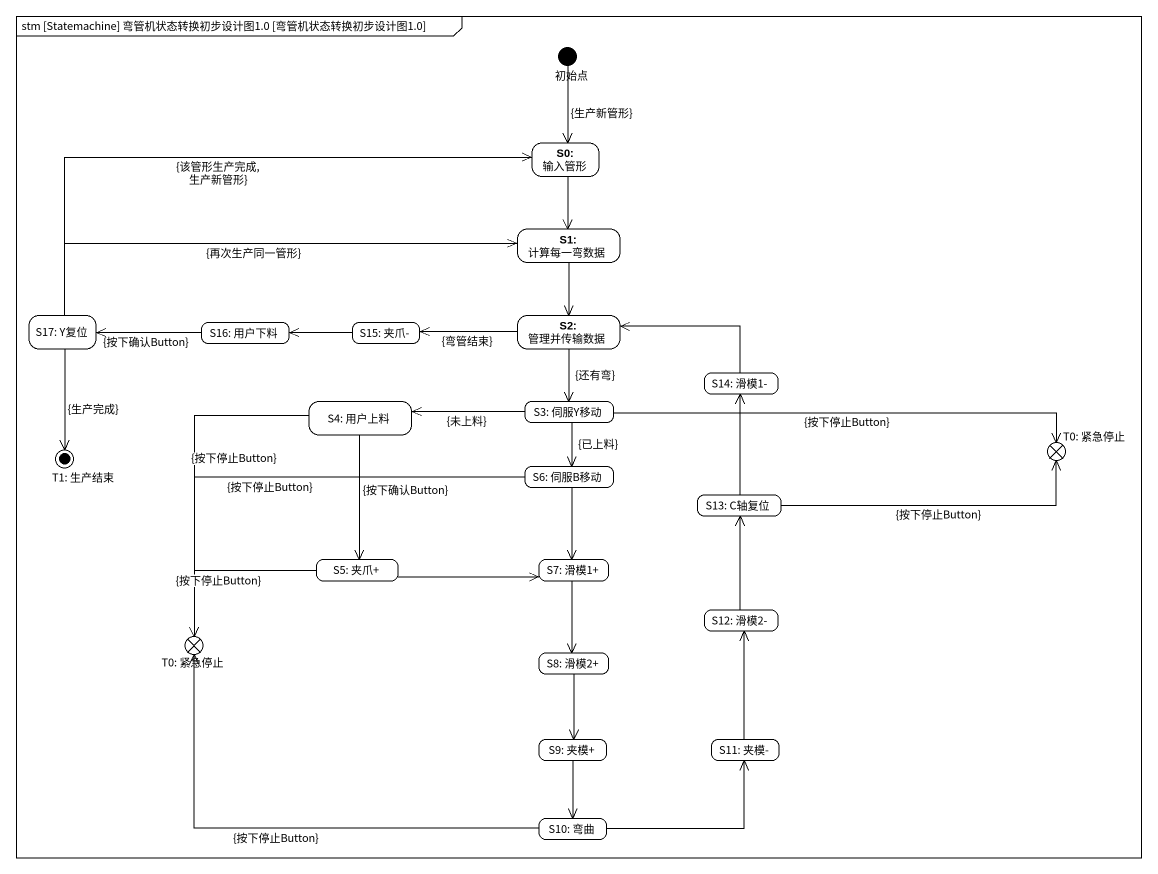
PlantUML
@startuml
mainframe stm [Statemachine] 弯管机状态转换初步设计图1.0 [弯管机状态转换初步设计图1.0]
hide empty description
state 初始点 <<start>>
state "S0: 输入管形" as S0_输入管形
state "S1: 计算每一弯数据" as S1_计算每一弯数据
state "S17: Y复位" as S17_Y复位
state "S16: 用户下料" as S16_用户下料
state "S15: 夹爪-" as S15_夹爪
state "S2: 管理并传输数据" as S2_管理并传输数据
state "S14: 滑模1-" as S14_滑模1
state "S4: 用户上料" as S4_用户上料
state "S3: 伺服Y移动" as S3_伺服Y移动
state "T1: 生产结束" as T1_生产结束 <<end>>
state "S6: 伺服B移动" as S6_伺服B移动
state "T0: 紧急停止" as T0_紧急停止 <<end>>
state "S13: C轴复位" as S13_C轴复位
state "S5: 夹爪+" as S5_夹爪
state "S7: 滑模1+" as S7_滑模1
state "S12: 滑模2-" as S12_滑模2
state "T0: 紧急停止" as T0_紧急停止_2 <<end>>
state "S8: 滑模2+" as S8_滑模2
state "S9: 夹模+" as S9_夹模
state "S11: 夹模-" as S11_夹模
state "S10: 弯曲" as S10_弯曲
初始点 --> S0_输入管形 : {生产新管形}
S0_输入管形 --> S1_计算每一弯数据
S1_计算每一弯数据 --> S2_管理并传输数据
S17_Y复位 -right-> S0_输入管形 : {该管形生产完成, 生产新管形}
S17_Y复位 -right-> S1_计算每一弯数据 : {再次生产同一管形}
S17_Y复位 --> T1_生产结束 : {生产完成}
S16_用户下料 -left-> S17_Y复位 : {按下确认Button}
S15_夹爪 -left-> S16_用户下料
S2_管理并传输数据 -left-> S15_夹爪 : {弯管结束}
S2_管理并传输数据 --> S3_伺服Y移动 : {还有弯}
S14_滑模1 -left-> S2_管理并传输数据
S4_用户上料 --> S5_夹爪 : {按下确认Button}
S4_用户上料 --> T0_紧急停止_2 : {按下停止Button}
S3_伺服Y移动 -left-> S4_用户上料 : {未上料}
S3_伺服Y移动 --> S6_伺服B移动 : {已上料}
S3_伺服Y移动 -right-> T0_紧急停止 : {按下停止Button}
S6_伺服B移动 --> S7_滑模1
S6_伺服B移动 -left-> T0_紧急停止_2 : {按下停止Button}
S13_C轴复位 -up-> S14_滑模1
S13_C轴复位 -right-> T0_紧急停止 : {按下停止Button}
S5_夹爪 -right-> S7_滑模1
S5_夹爪 -left-> T0_紧急停止_2 : {按下停止Button}
S7_滑模1 --> S8_滑模2
S12_滑模2 -up-> S13_C轴复位
S8_滑模2 --> S9_夹模
S9_夹模 --> S10_弯曲
S11_夹模 -up-> S12_滑模2
S10_弯曲 -left-> T0_紧急停止_2 : {按下停止Button}
S10_弯曲 -right-> S11_夹模
@enduml
